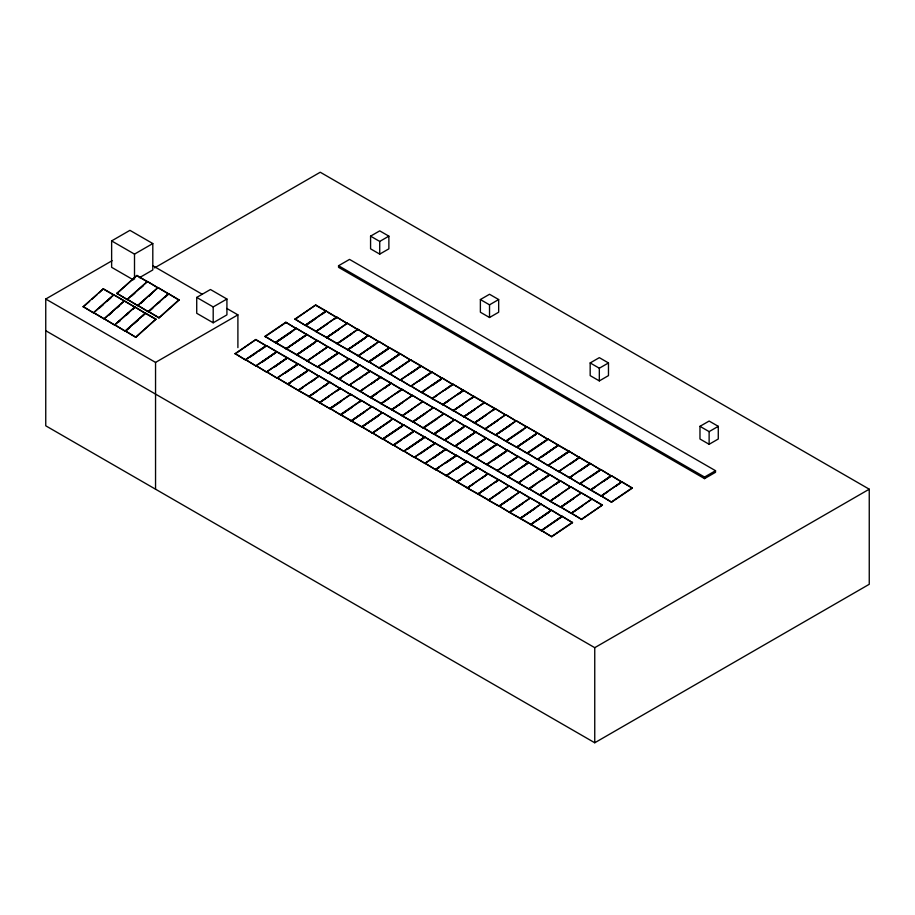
<?xml version="1.0" encoding="UTF-8"?>
<svg xmlns="http://www.w3.org/2000/svg" width="915" height="915" viewBox="0 0 915 915"><rect width="100%" height="100%" fill="white"/><g stroke="black" fill="none" stroke-linecap="round" stroke-linejoin="round"><path stroke-width="1.37" d="M83.185 306.628L93.639 312.93L83.185 306.628L103.315 288.774L124.246 300.863L113.872 294.87L93.742 312.724L104.196 319.026M83.265 306.937L89.624 301.31M91.74 299.422L97.036 294.721M99.163 292.846L103.315 288.774M93.559 312.621L113.689 294.767M99.117 308.344L103.361 304.581M107.604 300.818L110.784 298.004M116.823 293.303L127.288 299.605L116.823 293.303L136.964 275.449L147.418 281.751M116.914 293.612L136.964 275.449M93.742 312.724L104.116 318.717L124.246 300.863M132.778 309.156L134.814 306.96L124.429 300.966L104.299 318.82L114.764 325.122L104.116 318.717M108.622 315.378L111.802 312.553M117.097 307.863L119.213 305.976M127.208 299.297L147.338 281.443M127.391 299.399L137.845 305.701L127.391 299.399L147.521 281.546L157.975 287.848L147.521 281.546M131.703 295.957L134.882 293.132M140.189 288.431L143.369 285.617M114.672 324.814L134.814 306.96M114.855 324.916L125.321 331.219L114.855 324.916L134.997 307.063L145.451 313.365L134.997 307.063M117.944 322.309L120.059 320.422M126.419 314.794L128.535 312.907M118.127 322.412L120.242 320.536M126.602 314.897L128.718 313.01M132.961 309.259L135.077 307.383M137.765 305.393L157.895 287.539M137.948 305.496L148.402 311.798L137.948 305.496L158.078 287.642L179.1 300.04L158.958 317.894L148.505 311.592L168.635 293.738L179.1 300.04M141.024 302.876L144.204 300.063M148.436 296.3L151.615 293.486M141.207 302.991L144.387 300.166M148.619 296.414L151.799 293.589M125.241 330.91L145.371 313.056M125.424 331.013L145.554 313.159L155.927 319.152L135.877 337.315L125.424 331.013L135.877 337.315M125.504 331.322L129.736 327.57M133.979 323.807L138.222 320.056M142.454 316.293L145.554 313.159M148.322 311.489L168.452 293.635M148.585 311.901L152.828 308.149M158.123 303.448L160.239 301.561M165.546 296.872L168.726 294.047M135.797 337.006L155.927 319.152M158.958 317.894L179.008 299.731M235.132 353.602L245.529 359.95L235.132 353.602L255.891 339.522L266.299 345.859M235.155 353.956L255.891 339.522M265.041 336.331L275.449 342.679L265.041 336.331L285.8 322.252L296.208 328.588L285.8 322.252M265.064 336.686L285.835 322.606M294.95 319.06L305.358 325.408L294.95 319.06L315.721 304.981L326.095 310.974L321.508 314.451M294.985 319.415L315.721 304.981M245.506 359.595L266.265 345.515M245.689 359.698L256.086 366.046L245.689 359.698L266.448 345.618L276.822 351.612L261.862 362.134M250.333 356.919L256.097 353.007M258.407 351.452L265.327 346.751M275.415 342.324L296.185 328.245M296.369 328.348L306.765 334.684L286.006 348.775L275.632 342.782L296.369 328.348L317.333 340.78L306.925 334.444L286.189 348.878L296.563 354.871L315.023 342.347M276.605 341.89L292.754 330.944M275.632 342.782L291.782 331.825M305.335 325.054L326.095 310.974M336.834 317.173L347.243 323.51L336.834 317.173L315.915 331.505L305.541 325.511L326.278 311.077L336.686 317.413M306.514 324.619L314.588 319.152M305.541 325.511L314.771 319.255M321.691 314.554L326.278 311.077M256.063 365.691L276.822 351.612M256.246 365.794L266.654 372.142L256.246 365.794L277.005 351.715L287.39 357.708L274.729 366.663M262.045 362.237L277.005 351.715M286.006 348.775L306.742 334.341M286.189 348.878L306.948 334.799M315.915 331.505L336.651 317.07M340.323 328.21L326.483 337.601L316.098 331.607L327.639 323.784M334.558 319.083L336.869 317.528M266.62 371.787L287.39 357.708M266.803 371.89L277.211 378.238L266.803 371.89L287.573 357.811L297.947 363.804L285.286 372.76M274.912 366.766L287.573 357.811M296.563 354.871L317.299 340.437M317.837 366.812L328.245 373.16L317.837 366.812L338.596 352.733L349.004 359.069L328.039 346.636L307.12 360.968L296.746 354.974L317.482 340.54L327.89 346.876L317.482 340.54M296.746 354.974L303.666 350.285M305.976 348.718L315.206 342.45M326.483 337.601L347.22 323.167M368.356 335.702L357.959 329.366L337.04 343.697L326.666 337.704L347.403 323.269L357.799 329.606L347.403 323.269M326.666 337.704L339.351 329.103M277.176 377.884L297.947 363.804M290.078 382.767L287.767 384.334L277.359 377.987L298.13 363.907L308.527 370.243L298.13 363.907M285.469 372.863L298.153 364.262M307.12 360.968L327.856 346.533M307.303 361.07L317.677 367.064L307.303 361.07L328.039 346.636M337.04 343.697L357.776 329.263M366.057 337.269L347.597 349.793L337.223 343.8L352.218 333.632M277.359 377.987L287.745 383.98L308.504 369.9M308.687 370.003L319.095 376.34L308.687 370.003L287.928 384.083L298.324 390.431L319.244 376.099L329.617 382.093L323.887 386.359M298.153 377.289L307.383 371.032M287.745 383.98L290.261 382.87M298.336 377.392L307.566 371.135M317.654 366.709L338.413 352.63M322.297 363.93L338.447 352.973L329.228 347.654M322.48 364.033L338.63 353.087M347.597 349.793L368.333 335.359M389.664 348.009L379.073 341.558L358.154 355.889L347.78 349.896L368.516 335.462L378.924 341.798L368.516 335.462M347.78 349.896L365.085 338.161M298.301 390.076L319.06 375.996M315.812 391.826L308.881 396.527L298.507 390.533L303.128 387.411M311.203 381.932L314.657 379.576M328.21 372.805L348.981 358.726M341.112 377.689L338.802 379.256L328.394 372.908L349.164 358.829L359.561 365.165M335.348 368.573L348.032 359.961M358.154 355.889L378.89 341.455M358.337 355.992L368.711 361.985L358.337 355.992L364.101 352.081M366.412 350.514L375.642 344.257M308.881 396.527L329.617 382.093M340.369 388.292L350.765 394.628L340.369 388.292L319.449 402.623L309.064 396.63L329.8 382.196L340.208 388.532L329.8 382.196M309.064 396.63L315.995 391.94M324.07 386.462L327.524 384.106M328.394 372.908L338.767 378.901L359.538 364.822M359.721 364.925L370.129 371.261L359.721 364.925L338.95 379.004L349.358 385.352L338.767 378.901M348.032 373L358.406 365.954M338.985 379.359L341.295 377.792M348.215 373.103L358.589 366.057M368.688 361.631L389.447 347.551M368.871 361.734L379.279 368.082L368.871 361.734L389.63 347.654L400.015 353.647L382.733 365.737M369.866 361.196L388.326 348.684M368.894 362.088L388.509 348.787M319.449 402.623L340.186 388.189M319.632 402.726L330.006 408.719L319.632 402.726L328.851 396.469M336.926 390.991L340.391 388.646M349.336 384.998L370.095 370.918M363.381 389.104L359.915 391.448L349.519 385.101L370.278 371.021L380.651 377.014L371.456 383.625M358.772 379.199L362.237 376.854M364.536 375.287L370.278 371.021M379.245 367.727L400.015 353.647M389.836 374.178L379.428 367.83L400.198 353.75L410.595 360.087L400.198 353.75M382.916 365.84L400.221 354.105M329.972 408.365L350.742 394.285M330.155 408.467L340.563 414.815L330.155 408.467L350.925 394.388L361.322 400.724M331.161 407.941L341.535 400.896M330.189 408.822L341.718 400.999M359.915 391.448L380.651 377.014M360.075 391.197L370.472 397.545L360.075 391.197L380.834 377.117L391.208 383.111L384.323 388.154M360.098 391.551L363.564 389.207M371.639 383.728L375.093 381.383M377.403 379.817L380.834 377.117M379.428 367.83L389.801 373.823L410.572 359.744M408.467 374.795L421.129 365.84L410.755 359.847L389.984 373.926L400.393 380.274L389.801 373.823M395.783 370.369L410.755 359.847M340.54 414.461L361.299 400.381M364.971 411.521L351.12 420.911L340.746 414.918L361.482 400.484L371.89 406.82L361.482 400.484M340.746 414.918L352.286 407.095M359.206 402.406L361.505 400.839M370.449 397.19L391.208 383.111M401.959 389.31L412.356 395.646L401.959 389.31L381.04 403.641L370.655 397.648L391.391 383.213L401.799 389.55L392.581 384.231M371.627 396.767L376.248 393.633M370.655 397.648L376.431 393.736M384.506 388.257L391.391 383.213M400.358 379.919L421.129 365.84M400.541 380.022L410.949 386.37L400.541 380.022L421.312 365.943L431.72 372.279M412.116 372.554L421.312 365.943M351.12 420.911L371.856 406.477M377.826 416.05L361.677 427.008L351.303 421.014L372.039 406.58L382.447 412.917L372.039 406.58M351.303 421.014L365.154 411.624M381.04 403.641L401.776 389.207M401.982 402.692L391.597 409.737L381.223 403.744L389.298 398.265M397.373 392.787L401.982 389.664M410.926 386.016L431.686 371.936M411.11 386.119L421.506 392.466L411.11 386.119L431.869 372.039L442.277 378.375L431.869 372.039M419.207 380.995L422.673 378.65M424.972 377.083L431.903 372.394M361.677 427.008L382.413 412.574M403.561 425.109L393.164 418.773L372.245 433.104L361.837 426.756L382.596 412.676L403.561 425.109L382.802 439.2L372.394 432.852L382.802 439.2M361.86 427.111L378.009 416.153M391.597 409.737L412.333 395.303M424.251 402.52L433.481 407.838L423.073 401.502L402.154 415.833L391.78 409.84L412.516 395.406L422.924 401.742L412.516 395.406M391.78 409.84L402.165 402.794M421.483 392.112L442.242 378.032M457.626 394.479L463.367 390.225L452.994 384.231L432.074 398.563L421.689 392.569L442.425 378.135L452.834 384.472L442.425 378.135M431.891 385.421L441.122 379.165M421.689 392.569L424 391.002M432.074 385.524L441.304 379.268M372.245 433.104L392.981 418.67M372.428 433.207L389.721 421.472M402.154 415.833L422.89 401.399M425.406 413.317L412.711 421.929L402.337 415.936L412.722 408.891M432.074 398.563L452.811 384.128M449.551 399.958L442.631 404.659L432.257 398.666L436.867 395.543M444.942 390.065L451.861 385.364M382.767 438.845L403.538 424.766M382.95 438.948L393.359 445.296L382.95 438.948L403.721 424.869L414.118 431.205L403.721 424.869M382.985 439.303L402.589 426.001M412.711 421.929L433.447 407.495M412.871 421.678L423.268 428.026L412.871 421.678L433.63 407.598L453.44 419.367M412.894 422.032L425.589 413.431M442.631 404.659L463.367 390.225M462.601 404.602L453.188 410.755L442.78 404.407L463.55 390.328L473.947 396.664L463.55 390.328M442.814 404.762L449.734 400.072M457.809 394.594L463.573 390.682M393.336 444.942L414.095 430.862M393.519 445.045L403.915 451.392L393.519 445.045L414.278 430.965L424.651 436.958L407.381 449.048M393.541 445.399L401.616 439.921M403.927 438.354L413.157 432.097M423.245 427.671L444.004 413.591M423.428 427.774L433.836 434.122L423.428 427.774L444.187 413.694L454.595 420.031M423.451 428.129L437.301 418.738M453.188 410.755L473.924 396.321M475.285 409.028L463.745 416.851L453.337 410.503L474.107 396.424L484.481 402.417L482.205 404.327M470.493 399.02L474.13 396.778L484.515 402.76M403.892 451.038L424.651 436.958M404.075 451.141L414.472 457.489L404.075 451.141L424.834 437.061L435.243 443.398L424.834 437.061M407.564 449.151L424.869 437.416M433.801 433.767L454.572 419.688M463.997 426.916L444.393 440.218L434.019 434.225L454.755 419.791L465.152 426.127L454.755 419.791M434.991 433.344L451.141 422.387M434.019 434.225L450.169 423.268M463.745 416.851L484.481 402.417M485.842 415.124L474.302 422.947L463.905 416.6L484.664 402.52L495.038 408.513L492.762 410.423M463.928 416.954L475.468 409.131M414.449 457.134L435.208 443.054M425.04 463.585L414.632 457.237L435.391 443.157L445.777 449.151L433.115 458.106M420.431 453.68L435.391 443.157M444.393 440.218L465.129 425.784M444.541 439.966L465.312 425.887L475.686 431.88L454.949 446.314L444.541 439.966L454.949 446.314M445.731 439.543L449.185 437.198M451.495 435.632L463.036 427.808M474.302 422.947L495.038 408.513M505.789 414.712L516.186 421.049L505.789 414.712L484.87 429.043L474.485 423.05L495.221 408.616L505.629 414.953L495.221 408.616M474.485 423.05L484.87 416.005M492.945 410.526L495.255 408.971M414.632 457.237L425.006 463.23L445.777 449.151M445.982 462.635L456.356 455.59L445.96 449.254L425.189 463.333L435.597 469.681L425.006 463.23M433.298 458.209L445.96 449.254M454.927 445.96L475.686 431.88M455.11 446.062L475.869 431.983L486.242 437.976L465.506 452.41L455.11 446.062L465.506 452.41M455.132 446.417L475.869 431.983M484.87 429.043L505.606 414.609M511.577 424.183L495.427 435.14L485.053 429.146L497.737 420.545M435.563 469.326L456.333 455.247M448.464 474.21L446.154 475.777L435.746 469.429L456.516 455.35L466.913 461.686L456.516 455.35M436.752 468.903L439.051 467.336M435.78 469.784L439.234 467.439M446.165 462.738L456.539 455.704M465.483 452.056L486.242 437.976M476.063 458.507L465.666 452.159L486.425 438.079L496.834 444.416L487.615 439.097M465.689 452.513L486.425 438.079M495.427 435.14L516.163 420.706M495.575 434.888L516.346 420.809L537.277 432.898L526.903 426.905L505.984 441.236L495.575 434.888L505.984 441.236M499.064 432.898L510.604 425.075M446.154 475.777L466.89 461.343M461.332 478.739L456.711 481.873L446.314 475.526L467.073 461.446L477.481 467.782L467.073 461.446M456.539 468.732L465.769 462.475M446.337 475.88L448.647 474.313M456.722 468.835L460.176 466.49M462.487 464.923L465.952 462.578M465.666 452.159L476.04 458.152L496.799 444.072M496.982 444.175L507.39 450.512L496.982 444.175L476.223 458.255L486.631 464.603L476.04 458.152M480.867 455.487L497.017 444.53M505.949 440.881L526.72 426.802M536.156 434.03L516.54 447.332L506.167 441.339L523.471 429.604M456.711 481.873L477.447 467.439M495.129 482.331L498.572 479.632L488.187 473.638L467.268 487.969L456.894 481.976L477.63 467.542L488.038 473.879L477.63 467.542M469.406 473.261L476.326 468.572M456.894 481.976L461.515 478.854M469.589 473.375L476.509 468.674M486.597 464.248L507.368 450.169M519.285 468.972L528.481 462.361L518.107 456.368L497.188 470.699L486.814 464.706L507.55 450.272L517.947 456.608M493.551 459.902L506.235 451.301M493.734 460.016L506.418 451.404M516.54 447.332L537.277 432.898M527.097 453.428L516.701 447.08L537.46 433.001L547.868 439.337L537.46 433.001M516.723 447.435L536.339 434.133M467.268 487.969L488.004 473.535M487.055 487.809L477.836 494.066L467.451 488.072L474.382 483.383M482.457 477.904L488.187 473.638M497.188 470.699L517.924 456.265M512.366 473.661L507.745 476.795L497.371 470.802L499.682 469.235M510.055 462.201L516.975 457.5M516.701 447.08L527.074 453.074L547.833 438.994M541.12 457.18L558.402 445.09L548.016 439.097L527.257 453.177L537.665 459.524L527.074 453.074M527.28 453.531L546.896 440.229M477.836 494.066L498.572 479.632M519.709 492.167L509.312 485.831L488.393 500.162L478.019 494.169L498.755 479.735L509.152 486.071L498.755 479.735M478.019 494.169L487.238 487.912M495.312 482.434L498.778 480.089M507.745 476.795L528.481 462.361M542.709 479.597L549.595 474.553L539.221 468.56L518.302 482.891L507.928 476.898L528.664 462.464L539.072 468.8L528.664 462.464M507.928 476.898L511.394 474.553M522.923 466.73L528.698 462.818M537.631 459.17L558.402 445.09M537.814 459.273L548.222 465.621L537.814 459.273L558.585 445.193L568.958 451.187L553.987 461.709M541.303 457.283L558.585 445.193M488.393 500.162L509.129 485.728M512.789 496.868L498.95 506.258L488.576 500.265L500.105 492.442M518.302 482.891L539.038 468.457M518.485 482.994L528.859 488.987L518.485 482.994L521.95 480.65M530.025 475.171L539.221 468.56M548.188 465.266L568.958 451.187M548.371 465.369L558.779 471.717L548.371 465.369L569.141 451.289L579.538 457.626L569.141 451.289M557.635 459.467L569.164 451.644M498.95 506.258L519.686 491.824M499.11 506.006L519.869 491.927L540.799 504.016L530.426 498.023L509.506 512.354L499.11 506.006L509.506 512.354M499.132 506.361L512.972 496.971M528.836 488.633L549.595 474.553M547.502 489.605L539.427 495.084L529.019 488.736L549.778 474.656L560.186 480.993L549.778 474.656M530.014 488.21L534.635 485.076M529.042 489.09L534.817 485.179M542.892 479.7L549.812 475.011M558.745 471.362L579.515 457.283M572.801 475.468L569.336 477.813L558.928 471.465L579.698 457.386L590.106 463.722L579.721 470.768M570.503 463.997L579.698 457.386M509.483 512L530.243 497.92M536.213 507.493L520.063 518.45L509.689 512.457L522.385 503.856M539.427 495.084L560.163 480.65M581.654 519.468L571.257 513.121L581.654 519.468L602.39 505.034L592.016 499.041L571.097 513.372L560.701 507.024L581.46 492.945L591.833 498.938L570.903 486.849L549.984 501.18L539.61 495.187L560.346 480.752L570.743 487.089L560.346 480.752M555.577 484.126L559.031 481.782M539.61 495.187L547.685 489.708M555.76 484.229L559.214 481.885M569.336 477.813L590.072 463.379M569.496 477.561L579.893 483.909L569.496 477.561L590.255 463.482L600.663 469.818L590.255 463.482M569.519 477.916L571.829 476.349M579.904 470.87L590.289 463.836M520.063 518.45L540.799 504.016M549.08 512.023L530.631 524.547L520.246 518.553L540.982 504.119L551.39 510.467M520.246 518.553L535.252 508.385M549.984 501.18L570.72 486.746M573.236 498.664L560.54 507.276L550.167 501.283L560.552 494.237M579.87 483.555L600.629 469.475M595.07 486.872L590.461 490.005L580.053 483.658L600.812 469.578L611.22 475.914M580.076 484.012L582.386 482.445M590.461 476.967L599.691 470.71M530.631 524.547L551.368 510.113M551.745 536.739L541.337 530.403L551.745 536.739L572.504 522.659L562.107 516.312L541.188 530.643L530.814 524.65L551.551 510.215L561.947 516.563L551.551 510.215M530.814 524.65L534.269 522.305M536.579 520.738L548.108 512.915M560.54 507.276L581.277 492.842M560.723 507.379L573.419 498.778M590.461 490.005L611.197 475.571M611.575 502.198L601.166 495.85L611.575 502.198L632.334 488.107L621.937 481.77L601.018 496.102L590.644 490.108L611.38 475.674L621.777 482.011L611.38 475.674M603.145 481.393L610.065 476.704M590.644 490.108L595.253 486.986M603.328 481.507L610.248 476.807M541.188 530.643L561.924 516.209M541.371 530.746L560.975 517.444M571.097 513.372L591.833 498.938M571.28 513.475L582.821 505.652M601.018 496.102L621.754 481.667M601.201 496.204L608.12 491.515M616.195 486.037L621.937 481.77M551.722 536.384L572.481 522.305M581.631 519.114L602.39 505.034M611.54 501.843L632.311 487.764M133.304 279.83L111.63 267.317L111.63 240.908L129.93 230.34L152.805 243.55L152.805 269.959L139.389 277.714M154.566 267.889L320.25 172.237L869.25 489.193L869.25 584.285L594.75 742.763L45.75 425.807L45.75 299.022L112.122 260.695M111.63 240.908L134.505 254.118L152.805 243.55M196.725 297.432L210.45 289.506L226.92 299.022L226.92 314.863L213.195 322.789L196.725 313.285L196.725 297.432L213.195 306.937L226.92 299.022M370.575 236.15L379.725 230.866L388.875 236.15L388.875 248.834L379.725 254.118L370.575 248.834L370.575 236.15L379.725 241.434L388.875 236.15M45.75 299.022L155.55 362.409L237.9 314.863L237.9 347.631M338.55 265.739L349.53 259.403L715.53 470.71L715.53 472.289L704.55 478.625L338.55 267.317L338.55 265.739L704.55 477.047L715.53 470.71M480.375 299.548L489.525 294.264L498.675 299.548L498.675 312.221L489.525 317.505L480.375 312.221L480.375 299.548L489.525 304.832L498.675 299.548M590.175 362.935L599.325 357.651L608.475 362.935L608.475 375.619L599.325 380.903L590.175 375.619L590.175 362.935L599.325 368.219L608.475 362.935M699.975 426.333L709.125 421.049L718.275 426.333L718.275 439.006L709.125 444.29L699.975 439.006L699.975 426.333L709.125 431.617L718.275 426.333M45.75 330.715L594.75 647.671L869.25 489.193M315.744 305.335L326.129 311.317M327.456 312.095L335.531 316.75M367.212 335.039L357.959 329.366M389.481 347.894L379.073 341.558M390.819 348.672L400.038 353.991M410.778 360.201L421.152 366.183M421.335 366.297L430.565 371.616M463.39 390.568L452.994 384.231M485.842 403.538L495.072 408.856M526.743 427.145L516.346 420.809M558.425 445.433L548.016 439.097M558.607 445.548L568.981 451.53M580.876 458.404L590.106 463.722M610.065 475.251L600.812 469.578M621.96 482.125L632.334 488.107M305.519 325.157L315.892 331.15M326.449 337.246L316.098 331.607M326.632 337.349L337.006 343.342M347.563 349.438L337.223 343.8M347.746 349.541L358.131 355.535M421.666 392.215L432.04 398.208M442.597 404.304L432.257 398.666M442.78 404.407L453.154 410.4M453.337 410.503L463.722 416.497M463.905 416.6L474.279 422.593M474.462 422.696L484.836 428.689M495.392 434.785L485.053 429.146M516.518 446.978L506.167 441.339M558.928 471.465L569.313 477.458M580.053 483.658L590.427 489.651M590.61 489.754L600.983 495.747M358.417 364.502L349.164 358.829M370.312 371.376L380.686 377.357M380.869 377.472L391.243 383.454M444.038 413.935L433.63 407.598M475.72 432.223L465.312 425.887M475.903 432.338L486.277 438.319M516.803 455.945L507.55 450.272M519.285 457.386L528.515 462.704M539.255 468.915L549.629 474.896M581.311 493.185L570.903 486.849M602.425 505.377L592.016 499.041M152.771 265.716L202.124 294.207M226.794 308.458L237.9 314.863M275.598 342.427L285.972 348.421M286.155 348.524L296.54 354.517M296.723 354.62L307.097 360.613M349.519 385.101L359.892 391.094M370.632 397.293L381.006 403.286M391.563 409.382L381.223 403.744M391.746 409.485L402.131 415.479M412.688 421.575L402.337 415.936M433.985 433.87L444.358 439.863M486.78 464.351L497.154 470.344M507.722 476.441L497.371 470.802M507.905 476.543L518.279 482.537M529.019 488.736L539.393 494.729M539.576 494.832L549.949 500.825M560.518 506.921L550.167 501.283M560.701 507.024L571.074 513.018M255.914 339.877L265.144 345.195M276.856 351.955L266.448 345.618M277.039 352.069L287.413 358.051M287.596 358.165L297.97 364.147M329.652 382.436L319.244 376.099M360.178 400.061L350.925 394.388M393.004 419.013L382.596 412.676M415.456 431.983L424.686 437.301M435.426 443.512L445.799 449.494M445.982 449.608L455.201 454.927M488.221 473.993L498.595 479.975M510.49 486.849L518.565 491.504M530.277 498.275L519.869 491.927M550.235 509.792L540.982 504.119M572.504 522.659L562.107 516.312M137.044 275.758L146.263 281.088M168.543 293.944L158.078 287.642M308.858 396.172L298.507 390.533M309.041 396.275L319.415 402.268M340.723 414.564L351.097 420.557M351.28 420.66L361.654 426.653M361.837 426.756L372.211 432.749M435.746 469.429L446.131 475.423M446.314 475.526L456.688 481.519M456.871 481.622L467.245 487.615M477.802 493.711L467.451 488.072M477.985 493.814L488.358 499.807M498.927 505.904L488.576 500.265M520.04 518.096L509.689 512.457M520.223 518.199L530.597 524.192M530.78 524.306L541.154 530.288M287.95 384.437L298.324 390.431M148.505 311.592L158.878 317.585M103.395 289.083L113.78 295.076M134.894 307.268L124.429 300.966M145.634 313.479L156.008 319.461M709.125 431.617L709.125 444.29M704.55 477.047L704.55 478.625M599.325 368.219L599.325 380.903M594.75 647.671L594.75 742.763M489.525 304.832L489.525 317.505M379.725 241.434L379.725 254.118M213.195 306.937L213.195 322.789M155.55 362.409L155.55 489.193M134.505 254.118L134.505 279.144"/></g></svg>
